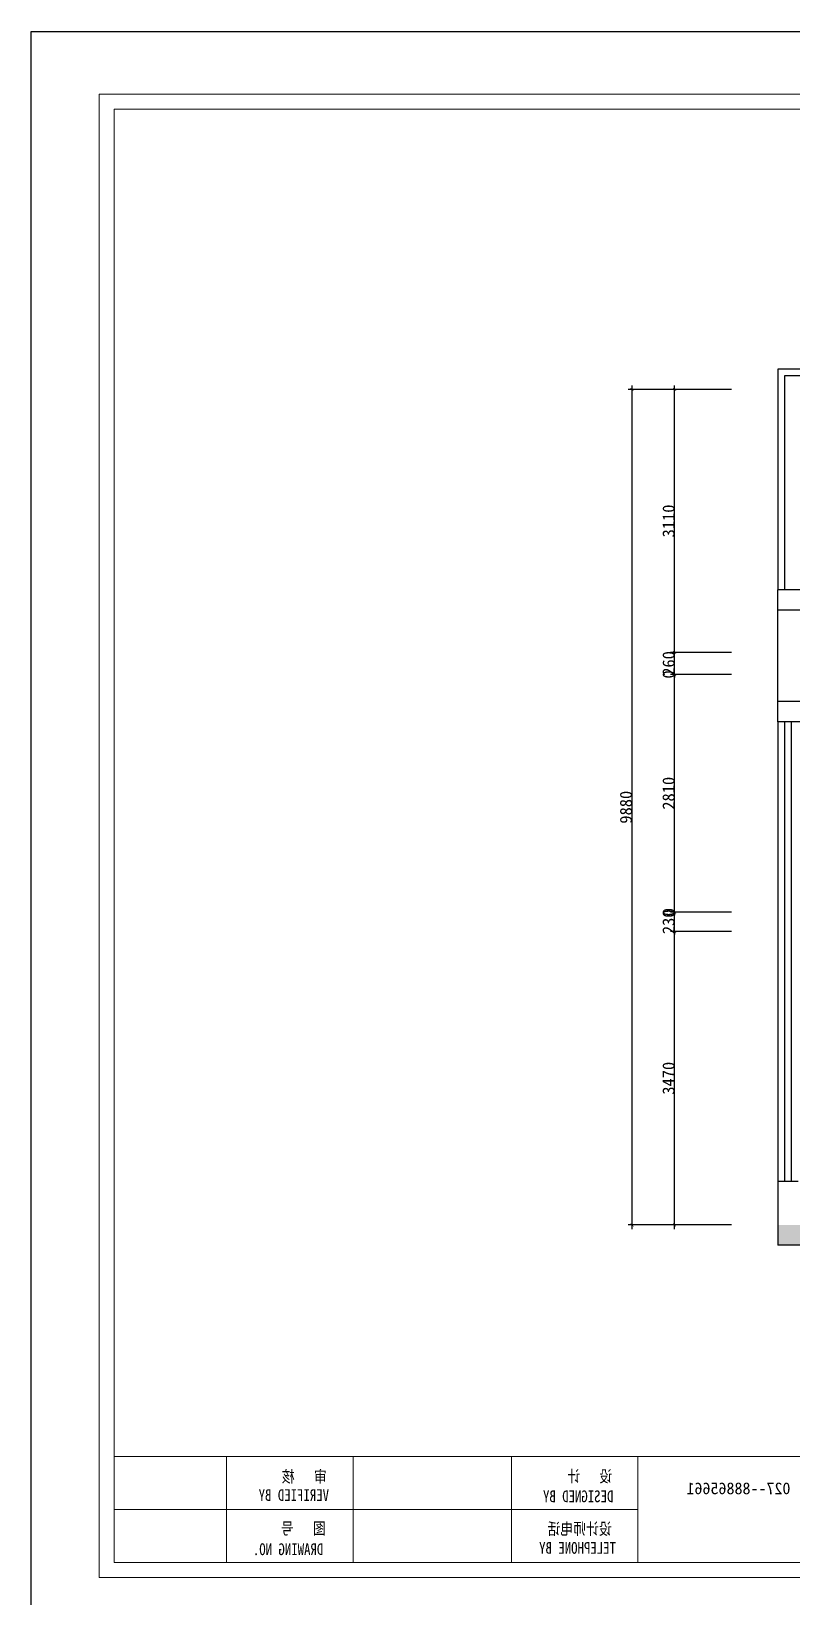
# Model space of a CAD drawing. Header units: inches. Extents: x 1174834 to 1369688, y -175882 to -108740.
# Drawn here: x 1206806 to 1215804, y -127251 to -108740 of the extents above; entities that cross this region are included whole.
import ezdxf

# ---------------------------------------------------------------- set-up
doc = ezdxf.new("R2010")
doc.units = ezdxf.units.IN
doc.header["$LTSCALE"] = 500
doc.header["$MEASUREMENT"] = 0
for name, color, linetype in [('A-01-原始墙体', 7, 'Continuous'), ('SH-尺寸标注', 32, 'Continuous'), ('WALL', 255, 'Continuous'), ('特细线', 251, 'Continuous')]:
    doc.layers.add(name, color=color, linetype=linetype)
doc.layers.add('填充线', color=143, linetype='Continuous', lineweight=9)
doc.styles.add('QHGM-宋体', font='', dxfattribs={"width": 0.8})
doc.styles.add('宋体', font='', dxfattribs={"height": 80})
doc.styles.get('QHGM-宋体').set_extended_font_data('SimSun')
doc.styles.get('宋体').set_extended_font_data('NSimSun')
doc.dimstyles.new('D_20_2.35', dxfattribs={"dimtxt": 142.857143, "dimasz": 35.714286, "dimexe": 47.619048, "dimexo": 0, "dimgap": 0, "dimtad": 1, "dimdec": 0, "dimzin": 1, "dimdsep": 46, "dimtxsty": 'Standard', "dimblk": 'ARCHTICK', "dimcen": 0.09, "dimdle": 47.619048, "dimclrd": 252, "dimclre": 252, "dimclrt": 134, "dimadec": 0, "dimazin": 0, "dimtfac": 1, "dimtdec": 4, "dimtix": 1, "dimtmove": 2, "dimatfit": 3, "dimfxl": 1, "dimtolj": 1, "dimtzin": 0, "dimarcsym": 0})

# ---------------------------------------------------------------- blocks, each defined once
blk = doc.blocks.new('_ArchTick')
at = {"color": 0, "linetype": 'ByBlock', "const_width": 0.15}
blk.add_lwpolyline([(-0.5, -0.5), (0.5, 0.5)], dxfattribs=at)
blk = doc.blocks.new('*D416')
at = {"layer": 'Defpoints', "color": 0, "linetype": 'Continuous', "transparency": 16777216}
for p in [(1214418, -119385), (1215093, -119385), (1215093, -122855)]:
    blk.add_point(p, dxfattribs=at)
at = {"layer": 'SH-尺寸标注', "color": 252, "linetype": 'Continuous', "lineweight": -2, "transparency": 16777216}
for p, q in [((1215093, -119385), (1214371, -119385)), ((1214418, -122903), (1214418, -119338)), ((1215093, -122855), (1214371, -122855))]:
    blk.add_line(p, q, dxfattribs=at)
at = {"layer": 'SH-尺寸标注', "color": 252, "linetype": 'Continuous', "lineweight": -2, "transparency": 16777216, "xscale": 35.71428581050463, "yscale": 35.71428581050463, "zscale": 35.71428581050463}
for p, rotation in [((1214418, -119385), 90), ((1214418, -122855), 270)]:
    blk.add_blockref('_ArchTick', p, dxfattribs=dict(at, rotation=rotation))
at = {"layer": 'SH-尺寸标注', "color": 134, "linetype": 'Continuous', "transparency": 16777216, "insert": (1214347, -121120), "char_height": 142.9, "attachment_point": 5, "rotation": 90}
blk.add_mtext('\\A1;3470', dxfattribs=at)
blk = doc.blocks.new('*D417')
at = {"layer": 'Defpoints', "color": 0, "linetype": 'Continuous', "transparency": 16777216}
for p in [(1214418, -119155), (1215093, -119155), (1215093, -119385)]:
    blk.add_point(p, dxfattribs=at)
at = {"layer": 'SH-尺寸标注', "color": 252, "linetype": 'Continuous', "lineweight": -2, "transparency": 16777216}
for p, q in [((1215093, -119155), (1214371, -119155)), ((1214418, -119155), (1214418, -119120)), ((1214418, -119385), (1214418, -119155)), ((1215093, -119385), (1214371, -119385)), ((1214418, -119385), (1214418, -119421))]:
    blk.add_line(p, q, dxfattribs=at)
at = {"layer": 'SH-尺寸标注', "color": 252, "linetype": 'Continuous', "lineweight": -2, "transparency": 16777216, "xscale": 35.71428581050463, "yscale": 35.71428581050463, "zscale": 35.71428581050463}
for p, rotation in [((1214418, -119155), 270), ((1214418, -119385), 90)]:
    blk.add_blockref('_ArchTick', p, dxfattribs=dict(at, rotation=rotation))
at = {"layer": 'SH-尺寸标注', "color": 134, "linetype": 'Continuous', "transparency": 16777216, "insert": (1214347, -119270), "char_height": 142.9, "attachment_point": 5, "rotation": 90}
blk.add_mtext('\\A1;230', dxfattribs=at)
blk = doc.blocks.new('*D418')
at = {"layer": 'Defpoints', "color": 0, "linetype": 'Continuous', "transparency": 16777216}
for p in [(1214418, -119155), (1215093, -119155), (1215093, -119155)]:
    blk.add_point(p, dxfattribs=at)
at = {"layer": 'SH-尺寸标注', "color": 252, "linetype": 'Continuous', "lineweight": -2, "transparency": 16777216}
for p, q in [((1215093, -119155), (1214371, -119155)), ((1215093, -119155), (1214371, -119155)), ((1214418, -119155), (1214418, -119120)), ((1214418, -119155), (1214418, -119191)), ((1214418, -119155), (1214418, -119155))]:
    blk.add_line(p, q, dxfattribs=at)
at = {"layer": 'SH-尺寸标注', "color": 252, "linetype": 'Continuous', "lineweight": -2, "transparency": 16777216, "xscale": 35.71428581050463, "yscale": 35.71428581050463, "zscale": 35.71428581050463}
for rotation in [90, 270]:
    blk.add_blockref('_ArchTick', (1214418, -119155), dxfattribs=dict(at, rotation=rotation))
at = {"layer": 'SH-尺寸标注', "color": 134, "linetype": 'Continuous', "transparency": 16777216, "insert": (1214347, -119155), "char_height": 142.9, "attachment_point": 5, "rotation": 90}
blk.add_mtext('\\A1;0', dxfattribs=at)
blk = doc.blocks.new('*D419')
at = {"layer": 'Defpoints', "color": 0, "linetype": 'Continuous', "transparency": 16777216}
for p in [(1214418, -116345), (1215093, -116345), (1215093, -119155)]:
    blk.add_point(p, dxfattribs=at)
at = {"layer": 'SH-尺寸标注', "color": 252, "linetype": 'Continuous', "lineweight": -2, "transparency": 16777216}
for p, q in [((1215093, -116345), (1214371, -116345)), ((1214418, -119203), (1214418, -116298)), ((1215093, -119155), (1214371, -119155))]:
    blk.add_line(p, q, dxfattribs=at)
at = {"layer": 'SH-尺寸标注', "color": 252, "linetype": 'Continuous', "lineweight": -2, "transparency": 16777216, "xscale": 35.71428581050463, "yscale": 35.71428581050463, "zscale": 35.71428581050463}
for p, rotation in [((1214418, -116345), 90), ((1214418, -119155), 270)]:
    blk.add_blockref('_ArchTick', p, dxfattribs=dict(at, rotation=rotation))
at = {"layer": 'SH-尺寸标注', "color": 134, "linetype": 'Continuous', "transparency": 16777216, "insert": (1214347, -117750), "char_height": 142.9, "attachment_point": 5, "rotation": 90}
blk.add_mtext('\\A1;2810', dxfattribs=at)
blk = doc.blocks.new('*D420')
at = {"layer": 'Defpoints', "color": 0, "linetype": 'Continuous', "transparency": 16777216}
for p in [(1214418, -116345), (1215093, -116345), (1215093, -116345)]:
    blk.add_point(p, dxfattribs=at)
at = {"layer": 'SH-尺寸标注', "color": 252, "linetype": 'Continuous', "lineweight": -2, "transparency": 16777216}
for p, q in [((1215093, -116345), (1214371, -116345)), ((1215093, -116345), (1214371, -116345)), ((1214418, -116345), (1214418, -116310)), ((1214418, -116345), (1214418, -116381)), ((1214418, -116345), (1214418, -116345))]:
    blk.add_line(p, q, dxfattribs=at)
at = {"layer": 'SH-尺寸标注', "color": 252, "linetype": 'Continuous', "lineweight": -2, "transparency": 16777216, "xscale": 35.71428581050463, "yscale": 35.71428581050463, "zscale": 35.71428581050463}
for rotation in [90, 270]:
    blk.add_blockref('_ArchTick', (1214418, -116345), dxfattribs=dict(at, rotation=rotation))
at = {"layer": 'SH-尺寸标注', "color": 134, "linetype": 'Continuous', "transparency": 16777216, "insert": (1214347, -116345), "char_height": 142.9, "attachment_point": 5, "rotation": 90}
blk.add_mtext('\\A1;0', dxfattribs=at)
blk = doc.blocks.new('*D421')
at = {"layer": 'Defpoints', "color": 0, "linetype": 'Continuous', "transparency": 16777216}
for p in [(1214418, -116085), (1215093, -116085), (1215093, -116345)]:
    blk.add_point(p, dxfattribs=at)
at = {"layer": 'SH-尺寸标注', "color": 252, "linetype": 'Continuous', "lineweight": -2, "transparency": 16777216}
for p, q in [((1214418, -116085), (1214418, -116050)), ((1215093, -116085), (1214371, -116085)), ((1214418, -116345), (1214418, -116085)), ((1215093, -116345), (1214371, -116345)), ((1214418, -116345), (1214418, -116381))]:
    blk.add_line(p, q, dxfattribs=at)
at = {"layer": 'SH-尺寸标注', "color": 252, "linetype": 'Continuous', "lineweight": -2, "transparency": 16777216, "xscale": 35.71428581050463, "yscale": 35.71428581050463, "zscale": 35.71428581050463}
for p, rotation in [((1214418, -116085), 270), ((1214418, -116345), 90)]:
    blk.add_blockref('_ArchTick', p, dxfattribs=dict(at, rotation=rotation))
at = {"layer": 'SH-尺寸标注', "color": 134, "linetype": 'Continuous', "transparency": 16777216, "insert": (1214347, -116215), "char_height": 142.9, "attachment_point": 5, "rotation": 90}
blk.add_mtext('\\A1;260', dxfattribs=at)
blk = doc.blocks.new('*D422')
at = {"layer": 'Defpoints', "color": 0, "linetype": 'Continuous', "transparency": 16777216}
for p in [(1214418, -112975), (1215093, -112975), (1215093, -116085)]:
    blk.add_point(p, dxfattribs=at)
at = {"layer": 'SH-尺寸标注', "color": 252, "linetype": 'Continuous', "lineweight": -2, "transparency": 16777216}
for p, q in [((1215093, -112975), (1214371, -112975)), ((1214418, -116133), (1214418, -112928)), ((1215093, -116085), (1214371, -116085))]:
    blk.add_line(p, q, dxfattribs=at)
at = {"layer": 'SH-尺寸标注', "color": 252, "linetype": 'Continuous', "lineweight": -2, "transparency": 16777216, "xscale": 35.71428581050463, "yscale": 35.71428581050463, "zscale": 35.71428581050463}
for p, rotation in [((1214418, -112975), 90), ((1214418, -116085), 270)]:
    blk.add_blockref('_ArchTick', p, dxfattribs=dict(at, rotation=rotation))
at = {"layer": 'SH-尺寸标注', "color": 134, "linetype": 'Continuous', "transparency": 16777216, "insert": (1214347, -114530), "char_height": 142.9, "attachment_point": 5, "rotation": 90}
blk.add_mtext('\\A1;3110', dxfattribs=at)
blk = doc.blocks.new('*D423')
at = {"layer": 'Defpoints', "color": 0, "linetype": 'Continuous', "transparency": 16777216}
for p in [(1213915, -112975), (1215093, -112975), (1215093, -122855)]:
    blk.add_point(p, dxfattribs=at)
at = {"layer": 'SH-尺寸标注', "color": 252, "linetype": 'Continuous', "lineweight": -2, "transparency": 16777216}
for p, q in [((1215093, -112975), (1213867, -112975)), ((1213915, -122903), (1213915, -112928)), ((1215093, -122855), (1213867, -122855))]:
    blk.add_line(p, q, dxfattribs=at)
at = {"layer": 'SH-尺寸标注', "color": 252, "linetype": 'Continuous', "lineweight": -2, "transparency": 16777216, "xscale": 35.71428581050463, "yscale": 35.71428581050463, "zscale": 35.71428581050463}
for p, rotation in [((1213915, -112975), 90), ((1213915, -122855), 270)]:
    blk.add_blockref('_ArchTick', p, dxfattribs=dict(at, rotation=rotation))
at = {"layer": 'SH-尺寸标注', "color": 134, "linetype": 'Continuous', "transparency": 16777216, "insert": (1213843, -117915), "char_height": 142.9, "attachment_point": 5, "rotation": 90}
blk.add_mtext('\\A1;9880', dxfattribs=at)
blk = doc.blocks.new('JNNJ')
at = {"layer": 'WALL', "color": 8, "ltscale": 0.5}
for p, q in [((308185, -80914), (283797, -80914)), ((308185, -98160), (308185, -80914))]:
    blk.add_line(p, q, dxfattribs=at)
at = {"layer": '填充线'}
for p, q in [((284431, -81588), (307456, -81588)), ((307456, -81588), (307456, -97537)), ((307293, -81751), (284594, -81751)), ((307293, -97374), (307293, -81751)), ((307293, -96236), (284612, -96236)), ((301659, -96805), (307293, -96805)), ((284594, -97374), (307293, -97374)), ((284431, -97537), (307456, -97537))]:
    blk.add_line(p, q, dxfattribs=at)
blk = doc.blocks.new('HHYT')
at = {"layer": '填充线'}
for p, q in [((400946, -113481), (400946, -114619)), ((400946, -113481), (400946, -114619)), ((402306, -113481), (402306, -114619)), ((404011, -113481), (404011, -114619)), ((405371, -113481), (405371, -114619))]:
    blk.add_line(p, q, dxfattribs=at)
blk.add_blockref('JNNJ', (99287, -17246))
for s, height, style, width, p in [('咨询热线：027--88865661 ', 126.47, '宋体', 1, (398443, -113886)), ('设   计', 126.5, 'QHGM-宋体', 0.8, (401222, -113756)), ('审   核', 126.5, 'QHGM-宋体', 0.8, (404294, -113759)), ('DESIGNED BY', 126.47, 'QHGM-宋体', 0.8, (401210, -113972)), ('VERIFIED BY', 126.47, 'QHGM-宋体', 0.8, (404269, -113959)), ('设计师电话', 126.5, 'QHGM-宋体', 0.8, (401228, -114321)), ('图   号', 126.5, 'QHGM-宋体', 0.8, (404305, -114317)), (' TELEPHONE BY', 126.47, 'QHGM-宋体', 0.8, (401114, -114527)), ('DRAWING NO.', 126.47, 'QHGM-宋体', 0.8, (404331, -114541))]:
    blk.add_text(s, height=height, dxfattribs=dict(at, style=style, width=width)).set_placement(p)

msp = doc.modelspace()

# ---------------------------------------------------------------- hatches: boundary and pattern name
at = {"layer": '特细线'}
h = msp.add_hatch(color=256, dxfattribs=at)
h.dxf.hatch_style = 1
h.paths.add_polyline_path([(1215638.7, -122855.5), (1217188.7, -122855.5), (1217188.7, -122676.3), (1217188.7, -122340.1), (1217448.7, -122340.1), (1217448.7, -122855.5), (1218815.5, -122855.5), (1218815.5, -123095.5), (1215638.7, -123095.5)])

# ---------------------------------------------------------------- linework, layer by layer
at = {"layer": 'A-01-原始墙体', "color": 4}
for p, q in [((1216538.7, -115345.5), (1215638.7, -115345.5)), ((1215638.7, -115585.5), (1215638.7, -115345.5)), ((1216208.7, -115585.5), (1215638.7, -115585.5)), ((1215638.7, -116905.5), (1215638.7, -115585.5)), ((1216208.7, -116665.5), (1215638.7, -116665.5)), ((1216448.7, -116905.5), (1215638.7, -116905.5)), ((1215878.7, -122342.2), (1215638.7, -122342.2)), ((1215638.7, -122342.2), (1215638.7, -123095.5)), ((1225708.7, -123095.5), (1215638.7, -123095.5))]:
    msp.add_line(p, q, dxfattribs=at)
at = {"layer": '特细线'}
for p, q in [((1215638.7, -112735.5), (1215638.7, -115345.5)), ((1216364, -112735.5), (1215638.7, -112735.5)), ((1215718.7, -112815.5), (1215718.7, -115345.5)), ((1216364, -112815.5), (1215718.7, -112815.5)), ((1215638.7, -116905.5), (1215638.7, -122342.2)), ((1215718.7, -116905.5), (1215718.7, -122342.2)), ((1215798.7, -116905.5), (1215798.7, -122342.2))]:
    msp.add_line(p, q, dxfattribs=at)

# ---------------------------------------------------------------- block references
at = {"xscale": -1.1, "yscale": 1.1, "zscale": 1.1}
msp.add_blockref('HHYT', (1655024.9, -764), dxfattribs=at)

# ---------------------------------------------------------------- dimensions: what is measured, and where the dimension line sits
at = {"layer": 'SH-尺寸标注', "color": 252, "linetype": 'Continuous'}
dim = msp.add_aligned_dim(p1=(1215093.4, -122855.5), p2=(1215093.4, -112975.5), distance=1178.6, dimstyle='D_20_2.35', dxfattribs=at)
dim.commit()
dim.dimension.update_dxf_attribs({"geometry": '*D423', "text_midpoint": (1213843.3, -117915.5)})
for base, p1, p2, picture, middle in [((1214418.2, -112975.5), (1215093.4, -116085.5), (1215093.4, -112975.5), '*D422', (1214346.8, -114530.5)), ((1214418.2, -116085.5), (1215093.4, -116345.5), (1215093.4, -116085.5), '*D421', (1214346.8, -116215.5)), ((1214418.2173481, -116345.4676237), (1215093.3977109, -116345.4676237), (1215093.3977109, -116345.4676237), '*D420', (1214346.7887765, -116345.4676237)), ((1214418.2, -116345.5), (1215093.4, -119155.5), (1215093.4, -116345.5), '*D419', (1214346.8, -117750.5)), ((1214418.2173481, -119155.4676237), (1215093.3977109, -119155.4676237), (1215093.3977109, -119155.4676237), '*D418', (1214346.7887765, -119155.4676237)), ((1214418.2, -119155.5), (1215093.4, -119385.5), (1215093.4, -119155.5), '*D417', (1214346.8, -119270.5)), ((1214418.2, -119385.5), (1215093.4, -122855.5), (1215093.4, -119385.5), '*D416', (1214346.8, -121120.5))]:
    dim = msp.add_linear_dim(base=base, p1=p1, p2=p2, angle=270, dimstyle='D_20_2.35', dxfattribs=at)
    dim.commit()
    dim.dimension.update_dxf_attribs({"geometry": picture, "text_midpoint": middle})

doc.saveas('drawing.dxf')
